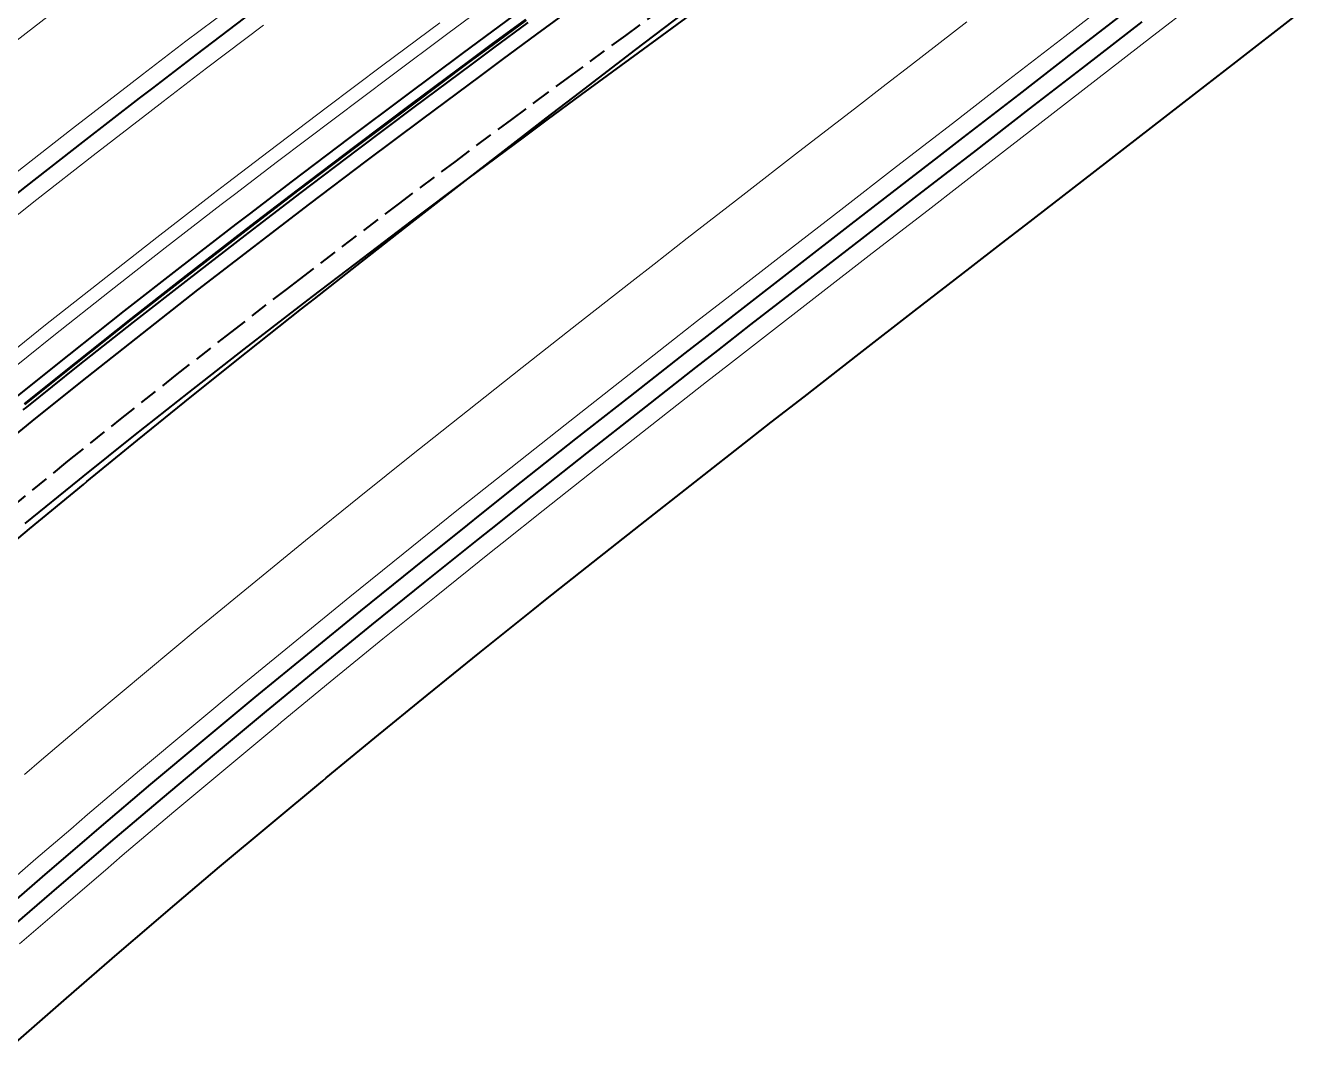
# Model space of a CAD drawing. Header units: feet. Extents: x 85617 to 85865, y 436878 to 437298.
# Drawn here: x 85752.78 to 85788.59, y 437187.11 to 437215.53 of the extents above; entities that cross this region are included whole.
import ezdxf

# ---------------------------------------------------------------- set-up
doc = ezdxf.new("R2010")
doc.units = ezdxf.units.FT
doc.header["$MEASUREMENT"] = 0
for name, pattern in [('( Dashed )', [0.75, 0.5, -0.25]), ('AM-AS', [16, 10, -2, 2, -2]), ('BV-GELEIDERAIL', [16, 10, -3, -3]), ('VW-3-3_STREEP15-N', [6, 3, -3]), ('VW-DOORGETROKKEN_015-N', [0])]:
    doc.linetypes.add(name, pattern=pattern)
for name, color, linetype, lineweight in [('N-WE-AM-AS-G', 10, 'AM-AS', 13), ('N-WE-BV-GELEIDECONSTRUCTIE_ACHTERZIJDE-G', 210, 'Continuous', 40), ('N-WE-BV-GELEIDECONSTRUCTIE_GELEIDERAIL-G', 210, 'BV-GELEIDERAIL', 40), ('N-WE-BV-GELEIDECONSTRUCTIE_UITBUIGING-G', 30, '( Dashed )', 40), ('N-WE-BV-GELEIDECONSTRUCTIE_VOORZIJDE-G', 210, 'Continuous', 40), ('N-WE-GW-BERM-G', 90, 'Continuous', 40), ('N-WE-GW-GRONDWERKLIJN_TEEN-G', 90, 'Continuous', 0), ('N-WE-GW-WATERGANG_BODEM-G', 90, 'Continuous', 40), ('N-WE-GW-WATERGANG_INSTEEK-G', 90, 'Continuous', 40), ('N-WE-GW-WATERGANG_WATERLIJN_WINTERPEIL-G', 7, 'Continuous', 0), ('N-WE-GW-ZANDLIJN-G', 20, 'Continuous', 40), ('N-WE-VH-KANTVERHARDING-G', 7, 'Continuous', 0), ('N-WE-VH-VERHARDING_KNIKLIJN-G', 251, 'Continuous', 40), ('N-WE-VW-MARKERING_LANGS_STREEP_33_015-G', 7, 'VW-3-3_STREEP15-N', 0), ('N-WE-VW-MARKERING_LANGS_STREEP_DOORGETROKKEN_015-G', 7, 'VW-DOORGETROKKEN_015-N', 0)]:
    doc.layers.add(name, color=color, linetype=linetype, lineweight=lineweight)

msp = doc.modelspace()

# ---------------------------------------------------------------- linework, layer by layer
at = {"layer": 'N-WE-AM-AS-G'}
msp.add_polyline3d([(85752.41, 437210.739, 2.939), (85754.378, 437212.281, 2.92), (85756.331, 437213.789, 2.899), (85756.357, 437213.809, 2.899), (85758.345, 437215.325, 2.875), (85760.341, 437216.829, 2.849)], dxfattribs=at)
at = {"layer": 'N-WE-BV-GELEIDECONSTRUCTIE_ACHTERZIJDE-G'}
for points in [[(85751.441, 437203.24, 2.775), (85752.966, 437204.48, 2.765), (85753.068, 437204.562, 2.764), (85754.5, 437205.71, 2.753), (85756.043, 437206.931, 2.739), (85757.595, 437208.145, 2.724), (85759.155, 437209.352, 2.707), (85759.52, 437209.633, 2.703), (85760.723, 437210.552, 2.689), (85762.298, 437211.745, 2.669), (85763.88, 437212.934, 2.647), (85765.468, 437214.117, 2.624), (85766.105, 437214.589, 2.614), (85767.062, 437215.296, 2.599), (85768.661, 437216.471, 2.573)], [(85751.441, 437203.24, 3.565), (85752.966, 437204.48, 3.555), (85753.068, 437204.562, 3.554), (85754.5, 437205.71, 3.543), (85756.043, 437206.931, 3.529), (85757.595, 437208.145, 3.514), (85759.155, 437209.352, 3.497), (85759.52, 437209.633, 3.493), (85760.723, 437210.552, 3.479), (85762.298, 437211.745, 3.459), (85763.88, 437212.934, 3.437), (85765.468, 437214.117, 3.414), (85766.105, 437214.589, 3.404), (85767.062, 437215.296, 3.389), (85768.661, 437216.471, 3.363)]]:
    msp.add_polyline3d(points, dxfattribs=at)
at = {"layer": 'N-WE-BV-GELEIDECONSTRUCTIE_GELEIDERAIL-G'}
msp.add_polyline3d([(85752.715, 437204.791, 2.785), (85752.817, 437204.873, 2.784), (85754.25, 437206.022, 2.773), (85755.795, 437207.246, 2.759), (85757.349, 437208.461, 2.744), (85758.911, 437209.669, 2.727), (85759.277, 437209.95, 2.723), (85760.48, 437210.87, 2.709), (85762.057, 437212.065, 2.689), (85763.64, 437213.254, 2.667), (85765.23, 437214.438, 2.644), (85765.867, 437214.911, 2.634), (85766.825, 437215.618, 2.619)], dxfattribs=at)
at = {"layer": 'N-WE-BV-GELEIDECONSTRUCTIE_UITBUIGING-G'}
msp.add_polyline3d([(85752.391, 437202.079, 2.7), (85753.908, 437203.312, 2.69), (85754.01, 437203.395, 2.689), (85755.434, 437204.536, 2.678), (85756.97, 437205.752, 2.664), (85758.515, 437206.961, 2.649), (85760.069, 437208.163, 2.632), (85760.433, 437208.443, 2.628), (85761.631, 437209.358, 2.614), (85763.201, 437210.548, 2.594), (85764.778, 437211.732, 2.572), (85766.362, 437212.913, 2.549), (85766.998, 437213.384, 2.539), (85767.952, 437214.089, 2.524), (85769.548, 437215.261, 2.498), (85771.149, 437216.432, 2.47)], dxfattribs=at)
at = {"layer": 'N-WE-BV-GELEIDECONSTRUCTIE_VOORZIJDE-G'}
for points in [[(85752.566, 437205.185, 2.804), (85754.001, 437206.335, 2.793), (85755.548, 437207.56, 2.779), (85757.103, 437208.777, 2.764), (85758.667, 437209.986, 2.747), (85759.033, 437210.267, 2.743), (85760.238, 437211.188, 2.729), (85761.816, 437212.384, 2.709), (85763.401, 437213.574, 2.687), (85764.991, 437214.759, 2.664), (85765.629, 437215.232, 2.654), (85766.587, 437215.94, 2.639)], [(85752.566, 437205.185, 3.554), (85754.001, 437206.335, 3.543), (85755.548, 437207.56, 3.529), (85757.103, 437208.777, 3.514), (85758.667, 437209.986, 3.497), (85759.033, 437210.267, 3.493), (85760.238, 437211.188, 3.479), (85761.816, 437212.384, 3.459), (85763.401, 437213.574, 3.437), (85764.991, 437214.759, 3.414), (85765.629, 437215.232, 3.404), (85766.587, 437215.94, 3.389)]]:
    msp.add_polyline3d(points, dxfattribs=at)
at = {"layer": 'N-WE-GW-BERM-G'}
msp.add_polyline3d([(85752.771, 437201.615, 2.67), (85754.285, 437202.846, 2.66), (85754.387, 437202.928, 2.659), (85755.808, 437204.067, 2.648), (85757.341, 437205.281, 2.634), (85758.884, 437206.487, 2.619), (85760.435, 437207.687, 2.602), (85760.799, 437207.966, 2.598), (85761.995, 437208.881, 2.584), (85763.562, 437210.069, 2.564), (85765.138, 437211.252, 2.542), (85766.72, 437212.431, 2.519), (85767.355, 437212.901, 2.509), (85768.308, 437213.606, 2.494), (85769.903, 437214.777, 2.468), (85771.503, 437215.947, 2.44)], dxfattribs=at)
at = {"layer": 'N-WE-GW-GRONDWERKLIJN_TEEN-G'}
msp.add_polyline3d([(85752.75, 437194.605, 0), (85753.226, 437195.012, 0), (85754.687, 437196.251, 0), (85756.154, 437197.482, 0), (85757.627, 437198.707, 0), (85757.726, 437198.788, 0), (85759.108, 437199.925, 0), (85760.599, 437201.141, 0), (85762.099, 437202.353, 0), (85763.608, 437203.562, 0), (85763.962, 437203.844, 0), (85765.125, 437204.769, 0), (85766.651, 437205.975, 0), (85768.183, 437207.181, 0), (85769.722, 437208.385, 0), (85770.34, 437208.868, 0), (85771.268, 437209.59, 0), (85772.82, 437210.796, 0), (85774.377, 437212.003, 0), (85775.939, 437213.212, 0), (85776.826, 437213.899, 0), (85777.505, 437214.424, 0), (85779.076, 437215.639, 0)], dxfattribs=at)
at = {"layer": 'N-WE-GW-WATERGANG_BODEM-G'}
for points in [[(85751.958, 437190.62, -1.25), (85753.394, 437191.863, -1.25), (85754.363, 437192.695, -1.25), (85754.836, 437193.098, -1.25), (85756.283, 437194.327, -1.25), (85757.738, 437195.548, -1.25), (85759.198, 437196.762, -1.25), (85759.296, 437196.843, -1.25), (85760.666, 437197.97, -1.25), (85762.145, 437199.176, -1.25), (85763.634, 437200.379, -1.25), (85765.132, 437201.58, -1.25), (85765.484, 437201.861, -1.25), (85766.64, 437202.78, -1.25), (85768.156, 437203.98, -1.25), (85769.68, 437205.179, -1.25), (85771.212, 437206.378, -1.25), (85771.828, 437206.858, -1.25), (85772.751, 437207.578, -1.25), (85774.297, 437208.779, -1.25), (85775.849, 437209.983, -1.25), (85777.407, 437211.189, -1.25), (85778.293, 437211.874, -1.25), (85778.97, 437212.398, -1.25), (85780.538, 437213.611, -1.25), (85782.11, 437214.829, -1.25), (85783.686, 437216.051, -1.25)], [(85752.285, 437190.242, -1.25), (85753.718, 437191.482, -1.25), (85754.686, 437192.313, -1.25), (85755.157, 437192.716, -1.25), (85756.603, 437193.942, -1.25), (85758.054, 437195.161, -1.25), (85759.512, 437196.373, -1.25), (85759.61, 437196.454, -1.25), (85760.978, 437197.579, -1.25), (85762.454, 437198.783, -1.25), (85763.941, 437199.984, -1.25), (85765.437, 437201.184, -1.25), (85765.788, 437201.464, -1.25), (85766.943, 437202.383, -1.25), (85768.457, 437203.581, -1.25), (85769.98, 437204.778, -1.25), (85771.51, 437205.976, -1.25), (85772.125, 437206.456, -1.25), (85773.048, 437207.176, -1.25), (85774.593, 437208.376, -1.25), (85776.144, 437209.579, -1.25), (85777.701, 437210.784, -1.25), (85778.586, 437211.469, -1.25), (85779.263, 437211.993, -1.25), (85780.831, 437213.206, -1.25), (85782.402, 437214.423, -1.25), (85783.978, 437215.645, -1.25)]]:
    msp.add_polyline3d(points, dxfattribs=at)
at = {"layer": 'N-WE-GW-WATERGANG_INSTEEK-G'}
msp.add_polyline3d([(85752.506, 437187.114, 0), (85753.92, 437188.35, 0), (85755.34, 437189.58, 0), (85756.299, 437190.403, 0), (85756.766, 437190.802, 0), (85758.199, 437192.018, 0), (85759.638, 437193.226, 0), (85761.082, 437194.428, 0), (85761.179, 437194.508, 0), (85762.536, 437195.624, 0), (85764, 437196.818, 0), (85765.476, 437198.011, 0), (85766.962, 437199.203, 0), (85767.31, 437199.481, 0), (85768.457, 437200.394, 0), (85769.963, 437201.585, 0), (85771.477, 437202.776, 0), (85773, 437203.969, 0), (85773.612, 437204.447, 0), (85774.532, 437205.163, 0), (85776.07, 437206.36, 0), (85777.616, 437207.559, 0), (85779.169, 437208.761, 0), (85780.052, 437209.444, 0), (85780.728, 437209.967, 0), (85782.293, 437211.178, 0), (85783.863, 437212.394, 0), (85785.437, 437213.615, 0), (85786.595, 437214.515, 0), (85787.016, 437214.842, 0), (85788.594, 437216.073, 0)], dxfattribs=at)
at = {"layer": 'N-WE-GW-WATERGANG_WATERLIJN_WINTERPEIL-G'}
for points in [[(85751.632, 437190.999, -1), (85753.069, 437192.243, -1), (85754.04, 437193.077, -1), (85754.514, 437193.481, -1), (85755.964, 437194.711, -1), (85757.421, 437195.935, -1), (85758.884, 437197.151, -1), (85758.982, 437197.232, -1), (85760.355, 437198.361, -1), (85761.836, 437199.569, -1), (85763.327, 437200.774, -1), (85764.828, 437201.977, -1), (85765.179, 437202.258, -1), (85766.337, 437203.178, -1), (85767.855, 437204.379, -1), (85769.381, 437205.579, -1), (85770.914, 437206.779, -1), (85771.53, 437207.26, -1), (85772.455, 437207.98, -1), (85774.002, 437209.183, -1), (85775.555, 437210.387, -1), (85777.114, 437211.594, -1), (85777.999, 437212.279, -1), (85778.677, 437212.803, -1), (85780.246, 437214.017, -1), (85781.818, 437215.234, -1), (85783.394, 437216.457, -1)], [(85752.612, 437189.864, -1), (85754.043, 437191.102, -1), (85755.008, 437191.931, -1), (85755.479, 437192.333, -1), (85756.922, 437193.557, -1), (85758.371, 437194.774, -1), (85759.826, 437195.984, -1), (85759.924, 437196.064, -1), (85761.289, 437197.188, -1), (85762.764, 437198.39, -1), (85764.248, 437199.59, -1), (85765.742, 437200.788, -1), (85766.093, 437201.067, -1), (85767.246, 437201.985, -1), (85768.758, 437203.181, -1), (85770.279, 437204.378, -1), (85771.808, 437205.575, -1), (85772.422, 437206.054, -1), (85773.345, 437206.773, -1), (85774.888, 437207.973, -1), (85776.438, 437209.175, -1), (85777.995, 437210.38, -1), (85778.879, 437211.064, -1), (85779.556, 437211.588, -1), (85781.123, 437212.8, -1), (85782.694, 437214.017, -1), (85784.27, 437215.239, -1), (85785.428, 437216.139, -1)]]:
    msp.add_polyline3d(points, dxfattribs=at)
at = {"layer": 'N-WE-GW-ZANDLIJN-G'}
for points in [[(85751.395, 437200.218, 0), (85752.891, 437201.469, 0), (85754.394, 437202.711, 0), (85754.495, 437202.794, 0), (85755.905, 437203.946, 0), (85757.425, 437205.175, 0), (85758.953, 437206.399, 0), (85760.488, 437207.618, 0), (85760.848, 437207.902, 0), (85762.031, 437208.834, 0), (85763.58, 437210.045, 0), (85765.136, 437211.254, 0), (85766.697, 437212.461, 0), (85767.323, 437212.944, 0), (85768.264, 437213.666, 0), (85769.835, 437214.87, 0), (85771.41, 437216.073, 0)], [(85751.395, 437200.218, 0), (85752.891, 437201.469, 0), (85754.394, 437202.711, 0), (85754.495, 437202.794, 0), (85755.905, 437203.946, 0), (85757.425, 437205.175, 0), (85758.953, 437206.399, 0), (85760.488, 437207.618, 0), (85760.848, 437207.902, 0), (85762.031, 437208.834, 0), (85763.58, 437210.045, 0), (85765.136, 437211.254, 0), (85766.697, 437212.461, 0), (85767.323, 437212.944, 0), (85768.264, 437213.666, 0), (85769.835, 437214.87, 0), (85771.41, 437216.073, 0)], [(85751.235, 437209.807, 1.948), (85752.803, 437211.049, 1.935), (85754.378, 437212.281, 1.92), (85755.96, 437213.504, 1.903), (85756.331, 437213.789, 1.899), (85757.548, 437214.72, 1.884), (85759.142, 437215.928, 1.864)], [(85751.235, 437209.807, 1.948), (85752.803, 437211.049, 1.935), (85754.378, 437212.281, 1.92), (85755.96, 437213.504, 1.903), (85756.331, 437213.789, 1.899), (85757.548, 437214.72, 1.884), (85759.142, 437215.928, 1.864)], [(85752.745, 437204.963, 1.842), (85754.179, 437206.112, 1.83), (85755.725, 437207.336, 1.817), (85757.279, 437208.551, 1.802), (85758.841, 437209.759, 1.785), (85759.207, 437210.041, 1.781), (85760.411, 437210.961, 1.766), (85761.988, 437212.156, 1.746), (85763.572, 437213.346, 1.725), (85765.161, 437214.53, 1.702), (85765.799, 437215.003, 1.692), (85766.757, 437215.71, 1.677)], [(85752.745, 437204.963, 1.842), (85754.179, 437206.112, 1.83), (85755.725, 437207.336, 1.817), (85757.279, 437208.551, 1.802), (85758.841, 437209.759, 1.785), (85759.207, 437210.041, 1.781), (85760.411, 437210.961, 1.766), (85761.988, 437212.156, 1.746), (85763.572, 437213.346, 1.725), (85765.161, 437214.53, 1.702), (85765.799, 437215.003, 1.692), (85766.757, 437215.71, 1.677)], [(85752.761, 437204.943, 1.841), (85754.195, 437206.092, 1.83), (85755.74, 437207.316, 1.816), (85757.294, 437208.531, 1.801), (85758.856, 437209.739, 1.784), (85759.222, 437210.021, 1.78), (85760.426, 437210.941, 1.766), (85762.003, 437212.136, 1.746), (85763.587, 437213.325, 1.724), (85765.176, 437214.51, 1.701), (85765.814, 437214.983, 1.691), (85766.772, 437215.69, 1.676)], [(85752.761, 437204.943, 1.841), (85754.195, 437206.092, 1.83), (85755.74, 437207.316, 1.816), (85757.294, 437208.531, 1.801), (85758.856, 437209.739, 1.784), (85759.222, 437210.021, 1.78), (85760.426, 437210.941, 1.766), (85762.003, 437212.136, 1.746), (85763.587, 437213.325, 1.724), (85765.176, 437214.51, 1.701), (85765.814, 437214.983, 1.691), (85766.772, 437215.69, 1.676)]]:
    msp.add_polyline3d(points, dxfattribs=at)
at = {"layer": 'N-WE-VH-KANTVERHARDING-G'}
msp.add_polyline3d([(85752.133, 437205.721, 2.866), (85753.572, 437206.874, 2.855), (85755.122, 437208.102, 2.841), (85756.68, 437209.321, 2.826), (85758.247, 437210.532, 2.809), (85758.614, 437210.814, 2.805), (85759.82, 437211.736, 2.791), (85761.401, 437212.934, 2.771), (85762.988, 437214.126, 2.749), (85764.58, 437215.313, 2.726), (85765.219, 437215.786, 2.717)], dxfattribs=at)
at = {"layer": 'N-WE-VH-VERHARDING_KNIKLIJN-G'}
msp.add_polyline3d([(85751.235, 437209.807, 2.949), (85752.803, 437211.049, 2.935), (85754.378, 437212.281, 2.92), (85755.96, 437213.504, 2.903), (85756.331, 437213.789, 2.899), (85757.548, 437214.72, 2.885), (85759.142, 437215.928, 2.865)], dxfattribs=at)
at = {"layer": 'N-WE-VW-MARKERING_LANGS_STREEP_33_015-G'}
for points in [[(85752.306, 437214.945, 2.836), (85753.902, 437216.18, 2.819)], [(85751.898, 437206.013, 2.876), (85753.338, 437207.168, 2.864), (85754.89, 437208.396, 2.851), (85756.45, 437209.617, 2.836), (85758.018, 437210.829, 2.819), (85758.385, 437211.111, 2.815), (85759.593, 437212.035, 2.8), (85761.175, 437213.234, 2.78), (85762.763, 437214.426, 2.759), (85764.357, 437215.614, 2.736)]]:
    msp.add_polyline3d(points, dxfattribs=at)
at = {"layer": 'N-WE-VW-MARKERING_LANGS_STREEP_DOORGETROKKEN_015-G'}
for points in [[(85752.509, 437211.422, 2.923), (85754.087, 437212.656, 2.908), (85755.671, 437213.881, 2.891), (85756.042, 437214.166, 2.887), (85757.261, 437215.098, 2.873), (85758.856, 437216.307, 2.853)], [(85751.531, 437209.436, 2.937), (85753.097, 437210.675, 2.923), (85754.67, 437211.906, 2.908), (85756.25, 437213.128, 2.891), (85756.62, 437213.412, 2.887), (85757.836, 437214.342, 2.873), (85759.429, 437215.549, 2.853)]]:
    msp.add_polyline3d(points, dxfattribs=at)

doc.saveas('drawing.dxf')
